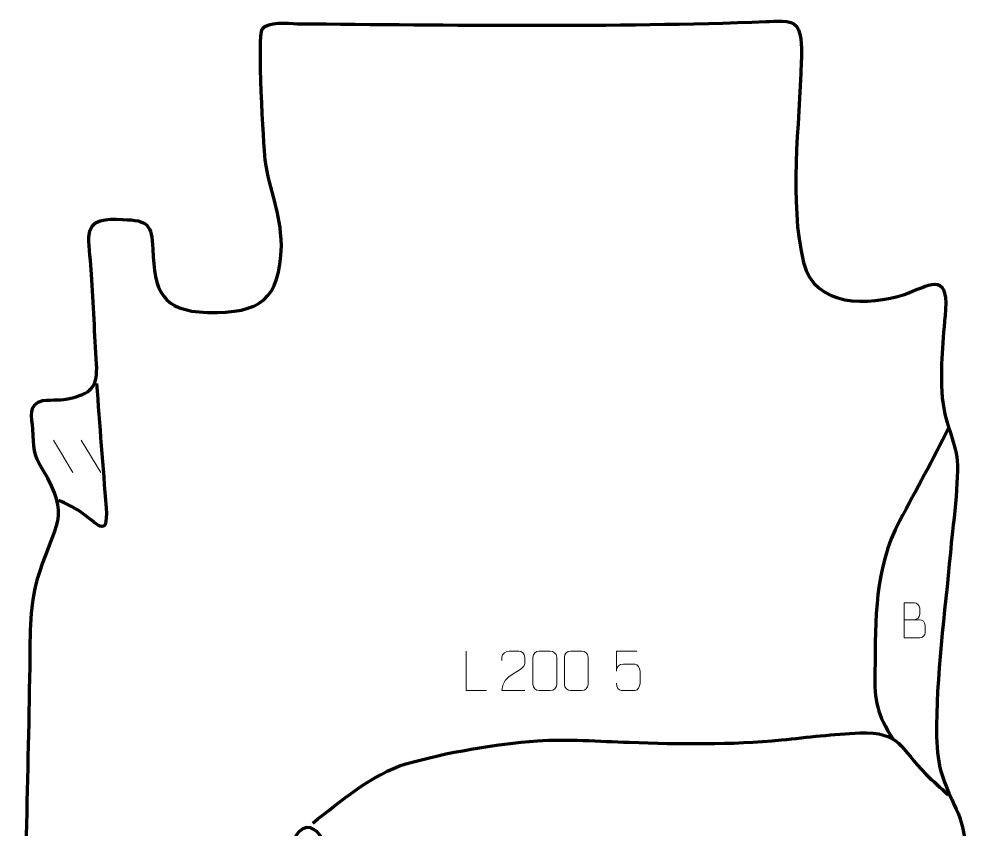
# Model space of a CAD drawing. Header units: millimetres. Extents: x -302 to 752, y -514 to 585.
# Drawn here: x -302 to 304, y -83 to 432 of the extents above; entities that cross this region are included whole.
import ezdxf

# ---------------------------------------------------------------- set-up
doc = ezdxf.new("R2010")
doc.units = ezdxf.units.MM
doc.header["$MEASUREMENT"] = 0
for name, color, linetype in [('layer 1', 7, 'Continuous'), ('layer 2', 7, 'Continuous'), ('layer 3', 7, 'Continuous')]:
    doc.layers.add(name, color=color, linetype=linetype)

msp = doc.modelspace()

# ---------------------------------------------------------------- linework, layer by layer
at = {"layer": 'layer 1', "color": 250, "lineweight": 9}
for points in [[(-280.1122, 164.3244), (-280.1122, 164.3244), (-267.7479, 143.7801), (-267.7479, 143.7801)], [(-262.3823, 164.3244), (-262.3823, 164.3244), (-250.018, 143.7801), (-250.018, 143.7801)]]:
    msp.add_open_spline(points, degree=3, dxfattribs=at)
for points, knots in [([(260.1055, 50.2516), (263.3645, 50.252), (266.6239, 50.252), (269.8836, 50.2516), (269.8836, 50.2516), (271.6529, 50.2361), (273.3758, 48.6811), (273.3758, 46.8453), (273.3758, 46.8453), (273.3755, 45.8345), (273.3755, 43.1032), (273.3758, 42.0921), (273.3758, 42.0921), (273.3917, 40.428), (272.0104, 38.6242), (269.931, 38.6394), (269.931, 38.6394), (266.671, 38.6397), (263.4113, 38.6397), (260.152, 38.6394), (260.152, 38.6394), (260.152, 46.0898), (260.152, 53.5399), (260.152, 60.9897), (260.152, 60.9897), (262.2781, 60.9897), (264.4045, 60.9897), (266.531, 60.9897), (266.531, 60.9897), (268.0365, 61.0055), (269.9145, 59.2943), (269.9304, 57.5366), (269.9304, 57.5366), (269.93, 55.686), (269.93, 55.5553), (269.9304, 53.7044), (269.9304, 53.7044), (269.9458, 51.8538), (268.2849, 50.2361), (266.4845, 50.2516)], [0, 0, 0, 0, 0.09090909, 0.09090909, 0.09090909, 0.09090909, 0.18181818, 0.18181818, 0.18181818, 0.18181818, 0.27272727, 0.27272727, 0.27272727, 0.27272727, 0.36363636, 0.36363636, 0.36363636, 0.36363636, 0.45454545, 0.45454545, 0.45454545, 0.45454545, 0.54545455, 0.54545455, 0.54545455, 0.54545455, 0.63636364, 0.63636364, 0.63636364, 0.63636364, 0.72727273, 0.72727273, 0.72727273, 0.72727273, 0.81818182, 0.81818182, 0.81818182, 0.81818182, 1, 1, 1, 1]), ([(19.2759, 5.3321), (14.3615, 5.3324), (9.4471, 5.3324), (4.533, 5.3321), (4.533, 5.3321), (4.533, 15.2644), (19.184, 17.9056), (19.2759, 22.2159), (19.2759, 22.2159), (19.2756, 23.64), (19.2756, 25.0637), (19.2759, 26.487), (19.2759, 26.487), (19.259, 28.5641), (17.1362, 30.2889), (15.4652, 30.3062), (15.4652, 30.3062), (13.392, 30.3058), (11.3191, 30.3058), (9.2467, 30.3062), (9.2467, 30.3062), (7.4246, 30.3227), (4.5999, 28.5306), (4.533, 26.437), (4.533, 26.437), (4.533, 26.437), (4.533, 24.3822), (4.533, 24.3822)], [0, 0, 0, 0, 0.125, 0.125, 0.125, 0.125, 0.25, 0.25, 0.25, 0.25, 0.375, 0.375, 0.375, 0.375, 0.5, 0.5, 0.5, 0.5, 0.625, 0.625, 0.625, 0.625, 0.75, 0.75, 0.75, 0.75, 1, 1, 1, 1]), ([(28.3238, 30.3185), (30.6899, 30.3185), (33.0564, 30.3185), (35.4229, 30.3185), (35.4229, 30.3185), (37.4034, 30.3541), (39.4294, 28.8598), (39.4565, 26.4177), (39.4565, 26.4177), (39.4561, 20.6603), (39.4561, 14.9025), (39.4565, 9.1443), (39.4565, 9.1443), (39.3144, 6.8167), (37.608, 5.3344), (35.4229, 5.3236), (35.4229, 5.3236), (33.0505, 5.324), (30.6781, 5.324), (28.3061, 5.3236), (28.3061, 5.3236), (26.3476, 5.218), (24.3412, 7.1059), (24.3526, 9.1269), (24.3526, 9.1269), (24.353, 14.9075), (24.353, 20.6878), (24.3526, 26.4676), (24.3526, 26.4676), (24.3569, 28.6096), (26.134, 30.3321), (28.3238, 30.3185)], [0, 0, 0, 0, 0.11111111, 0.11111111, 0.11111111, 0.11111111, 0.22222222, 0.22222222, 0.22222222, 0.22222222, 0.33333333, 0.33333333, 0.33333333, 0.33333333, 0.44444444, 0.44444444, 0.44444444, 0.44444444, 0.55555556, 0.55555556, 0.55555556, 0.55555556, 0.66666667, 0.66666667, 0.66666667, 0.66666667, 0.77777778, 0.77777778, 0.77777778, 0.77777778, 1, 1, 1, 1]), ([(48.3238, 30.3185), (50.6899, 30.3185), (53.0564, 30.3185), (55.4229, 30.3185), (55.4229, 30.3185), (57.4034, 30.3541), (59.4294, 28.8598), (59.4565, 26.4177), (59.4565, 26.4177), (59.4561, 20.6603), (59.4561, 14.9025), (59.4565, 9.1443), (59.4565, 9.1443), (59.3144, 6.8167), (57.608, 5.3344), (55.4229, 5.3236), (55.4229, 5.3236), (53.0505, 5.324), (50.6781, 5.324), (48.3061, 5.3236), (48.3061, 5.3236), (46.3476, 5.218), (44.3412, 7.1059), (44.3526, 9.1269), (44.3526, 9.1269), (44.353, 14.9075), (44.353, 20.6878), (44.3526, 26.4676), (44.3526, 26.4676), (44.3569, 28.6096), (46.134, 30.3321), (48.3238, 30.3185)], [0, 0, 0, 0, 0.11111111, 0.11111111, 0.11111111, 0.11111111, 0.22222222, 0.22222222, 0.22222222, 0.22222222, 0.33333333, 0.33333333, 0.33333333, 0.33333333, 0.44444444, 0.44444444, 0.44444444, 0.44444444, 0.55555556, 0.55555556, 0.55555556, 0.55555556, 0.66666667, 0.66666667, 0.66666667, 0.66666667, 0.77777778, 0.77777778, 0.77777778, 0.77777778, 1, 1, 1, 1]), ([(-5.1464, 5.3424), (-5.1464, 5.3424), (-18.0955, 5.3424), (-18.0955, 5.3424), (-18.0955, 5.3424), (-18.0955, 5.3424), (-18.0955, 30.296), (-18.0955, 30.296)], [0, 0, 0, 0, 0.33333333, 0.33333333, 0.33333333, 0.33333333, 1, 1, 1, 1]), ([(90.2986, 30.274), (90.2986, 30.274), (77.4469, 30.274), (77.4469, 30.274), (77.4469, 30.274), (77.4472, 26.0434), (77.4472, 21.8125), (77.4469, 17.5813), (77.4469, 17.5813), (77.4466, 20.8914), (79.0776, 21.9632), (81.8896, 22.0237), (81.8896, 22.0237), (84.3292, 22.024), (86.7687, 22.024), (89.2079, 22.0237), (89.2079, 22.0237), (90.8577, 22.0305), (92.3326, 19.65), (92.3611, 17.5813), (92.3611, 17.5813), (92.3608, 14.994), (92.3608, 12.4064), (92.3611, 9.8187), (92.3611, 9.8187), (92.4073, 7.8593), (90.9079, 5.423), (89.282, 5.3645), (89.282, 5.3645), (87.3255, 5.3648), (82.4305, 5.3648), (80.4735, 5.3645), (80.4735, 5.3645), (78.628, 5.3557), (77.5209, 7.3205), (77.5001, 9.8716)], [0, 0, 0, 0, 0.1, 0.1, 0.1, 0.1, 0.2, 0.2, 0.2, 0.2, 0.3, 0.3, 0.3, 0.3, 0.4, 0.4, 0.4, 0.4, 0.5, 0.5, 0.5, 0.5, 0.6, 0.6, 0.6, 0.6, 0.7, 0.7, 0.7, 0.7, 0.8, 0.8, 0.8, 0.8, 1, 1, 1, 1])]:
    msp.add_open_spline(points, degree=3, knots=knots, dxfattribs=at)
at = {"layer": 'layer 2', "color": 20, "lineweight": 158}
msp.add_open_spline([(172.4581, 429.952), (75.4954, 426.2918), (-27.8195, 427.7522), (-125.3537, 428.6101), (-125.3537, 428.6101), (-131.1775, 428.7002), (-143.9478, 430.5028), (-147.4901, 425.2067), (-147.4901, 425.2067), (-150.7158, 420.3842), (-146.4397, 351.7936), (-145.6752, 342.172), (-145.6752, 342.172), (-142.7093, 321.8849), (-135.81, 309.822), (-135.3358, 287.663), (-135.3358, 287.663), (-136.4259, 253.2352), (-148.3263, 244.7835), (-182.2455, 245.2592), (-182.2455, 245.2592), (-211.6424, 246.4033), (-215.8936, 258.6687), (-217.0061, 285.5703), (-217.0061, 285.5703), (-217.6982, 301.2857), (-219.8534, 303.7347), (-236.1199, 304.3429), (-236.1199, 304.3429), (-246.1958, 304.6078), (-257.1789, 305.6015), (-257.5185, 293.1113), (-257.5185, 293.1113), (-257.6993, 286.463), (-256.2567, 276.8036), (-255.8121, 269.6524), (-255.8121, 269.6524), (-254.7297, 250.5767), (-253.8231, 231.5278), (-252.6859, 212.4509), (-252.6859, 212.4509), (-252.0691, 199.2491), (-254.7002, 194.7516), (-267.8782, 191.0798), (-267.8782, 191.0798), (-276.3586, 188.9311), (-279.4592, 190.3063), (-286.6947, 189.3476), (-286.6947, 189.3476), (-296.3781, 187.3602), (-293.662, 178.8967), (-293.1477, 171.1363), (-293.1477, 171.1363), (-292.4049, 159.5206), (-293.1161, 155.5883), (-286.7335, 145.3117), (-286.7335, 145.3117), (-268.6394, 115.6265), (-279.1185, 110.6656), (-288.783, 80.6892), (-288.783, 80.6892), (-295.6749, 59.3126), (-294.529, 42.4096), (-294.9032, 20.3046), (-294.9032, 20.3046), (-296.204, -55.7686), (-298.3992, -131.8194), (-300.1921, -207.8814), (-300.1921, -207.8814), (-300.6076, -222.9664), (-301.3361, -237.9308), (-301.863, -252.9807), (-301.863, -252.9807), (-301.6166, -269.473), (-295.5833, -267.7247), (-281.3783, -268.8456), (-281.3783, -268.8456), (-275.6348, -269.2988), (-258.9875, -269.4254), (-255.2972, -273.3694), (-255.2972, -273.3694), (-249.9242, -280.4086), (-253.2152, -300.7869), (-253.8136, -310.139), (-253.8136, -310.139), (-255.4837, -337.1373), (-256.6299, -363.5452), (-258.9842, -390.5576), (-258.9842, -390.5576), (-260.3356, -407.0312), (-258.0351, -405.841), (-242.3615, -411.3164), (-242.3615, -411.3164), (-228.538, -416.157), (-214.8278, -421.4862), (-201.073, -426.2926), (-201.073, -426.2926), (-192.243, -428.9528), (-171.4364, -433.8451), (-164.3622, -426.2217), (-164.3622, -426.2217), (-154.5139, -415.6087), (-148.6974, -378.9398), (-145.5122, -363.799), (-145.5122, -363.799), (-139.1448, -333.8969), (-133.4742, -306.2534), (-124.8924, -276.7623), (-124.8924, -276.7623), (-114.178, -240.1424), (-101.3867, -207.5045), (-78.3581, -176.5868), (-78.3581, -176.5868), (-74.6384, -171.7962), (-63.0586, -160.537), (-65.7335, -154.2027), (-65.7335, -154.2027), (-69.1315, -146.1563), (-110.4454, -102.4078), (-116.0883, -99.4468), (-116.0883, -99.4468), (-121.4697, -96.6232), (-131.0324, -91.4572), (-124.2995, -84.5041), (-124.2995, -84.5041), (-117.4779, -77.4595), (-111.0226, -84.7998), (-108.1068, -91.4224), (-108.1068, -91.4224), (-104.0886, -100.5489), (-104.7869, -100.7421), (-97.9623, -109.2255), (-97.9623, -109.2255), (-91.467, -117.2996), (-64.7911, -151.3453), (-55.7357, -152.0173), (-55.7357, -152.0173), (-52.5116, -152.2566), (-45.7018, -150.5007), (-36.1086, -149.7025), (-36.1086, -149.7025), (-18.6151, -148.2468), (5.5424, -147.1375), (15.7466, -146.9047), (15.7466, -146.9047), (50.9444, -146.1014), (82.1857, -144.1105), (117.6062, -147.2303), (117.6062, -147.2303), (165.9741, -151.436), (214.539, -153.9024), (262.7938, -158.105), (262.7938, -158.105), (269.5635, -158.6946), (295.3362, -162.8295), (299.4698, -158.407), (299.4698, -158.407), (304.3522, -153.1833), (300.4316, -103.3323), (299.3623, -94.5326), (299.3623, -94.5326), (298.266, -85.5101), (296.4049, -76.8916), (293.1337, -69.9452), (293.1337, -69.9452), (284.8563, -52.3686), (281.0915, -43.7858), (280.6016, -23.9165), (280.6016, -23.9165), (280.1888, 13.9821), (286.0213, 54.6297), (289.4031, 92.6352), (289.4031, 92.6352), (290.6586, 106.4875), (295.3146, 141.8076), (293.5218, 153.4804), (293.5218, 153.4804), (291.1691, 167.3017), (285.5956, 175.9133), (284.2934, 191.1604), (284.2934, 191.1604), (282.6993, 212.1538), (284.7726, 226.7111), (286.3519, 247.1927), (286.3519, 247.1927), (287.6572, 271.5062), (275.6166, 262.3434), (260.2491, 256.7341), (260.2491, 256.7341), (237.8024, 249.4548), (203.2421, 248.3323), (196.2038, 277.041), (196.2038, 277.041), (186.7347, 315.6653), (193.622, 364.786), (194.7606, 404.5422), (194.7606, 404.5422), (194.9356, 410.6549), (195.3109, 421.6028), (191.9584, 426.8565), (191.9584, 426.8565), (188.3076, 431.5364), (177.7901, 430.1722), (172.4581, 429.952)], degree=3, knots=[0, 0, 0, 0, 0.01923077, 0.01923077, 0.01923077, 0.01923077, 0.03846154, 0.03846154, 0.03846154, 0.03846154, 0.05769231, 0.05769231, 0.05769231, 0.05769231, 0.07692308, 0.07692308, 0.07692308, 0.07692308, 0.09615385, 0.09615385, 0.09615385, 0.09615385, 0.11538462, 0.11538462, 0.11538462, 0.11538462, 0.13461538, 0.13461538, 0.13461538, 0.13461538, 0.15384615, 0.15384615, 0.15384615, 0.15384615, 0.17307692, 0.17307692, 0.17307692, 0.17307692, 0.19230769, 0.19230769, 0.19230769, 0.19230769, 0.21153846, 0.21153846, 0.21153846, 0.21153846, 0.23076923, 0.23076923, 0.23076923, 0.23076923, 0.25, 0.25, 0.25, 0.25, 0.26923077, 0.26923077, 0.26923077, 0.26923077, 0.28846154, 0.28846154, 0.28846154, 0.28846154, 0.30769231, 0.30769231, 0.30769231, 0.30769231, 0.32692308, 0.32692308, 0.32692308, 0.32692308, 0.34615385, 0.34615385, 0.34615385, 0.34615385, 0.36538462, 0.36538462, 0.36538462, 0.36538462, 0.38461538, 0.38461538, 0.38461538, 0.38461538, 0.40384615, 0.40384615, 0.40384615, 0.40384615, 0.42307692, 0.42307692, 0.42307692, 0.42307692, 0.44230769, 0.44230769, 0.44230769, 0.44230769, 0.46153846, 0.46153846, 0.46153846, 0.46153846, 0.48076923, 0.48076923, 0.48076923, 0.48076923, 0.5, 0.5, 0.5, 0.5, 0.51923077, 0.51923077, 0.51923077, 0.51923077, 0.53846154, 0.53846154, 0.53846154, 0.53846154, 0.55769231, 0.55769231, 0.55769231, 0.55769231, 0.57692308, 0.57692308, 0.57692308, 0.57692308, 0.59615385, 0.59615385, 0.59615385, 0.59615385, 0.61538462, 0.61538462, 0.61538462, 0.61538462, 0.63461538, 0.63461538, 0.63461538, 0.63461538, 0.65384615, 0.65384615, 0.65384615, 0.65384615, 0.67307692, 0.67307692, 0.67307692, 0.67307692, 0.69230769, 0.69230769, 0.69230769, 0.69230769, 0.71153846, 0.71153846, 0.71153846, 0.71153846, 0.73076923, 0.73076923, 0.73076923, 0.73076923, 0.75, 0.75, 0.75, 0.75, 0.76923077, 0.76923077, 0.76923077, 0.76923077, 0.78846154, 0.78846154, 0.78846154, 0.78846154, 0.80769231, 0.80769231, 0.80769231, 0.80769231, 0.82692308, 0.82692308, 0.82692308, 0.82692308, 0.84615385, 0.84615385, 0.84615385, 0.84615385, 0.86538462, 0.86538462, 0.86538462, 0.86538462, 0.88461538, 0.88461538, 0.88461538, 0.88461538, 0.90384615, 0.90384615, 0.90384615, 0.90384615, 0.92307692, 0.92307692, 0.92307692, 0.92307692, 0.94230769, 0.94230769, 0.94230769, 0.94230769, 0.96153846, 0.96153846, 0.96153846, 0.96153846, 1, 1, 1, 1], dxfattribs=at)
at = {"layer": 'layer 3', "color": 177, "lineweight": 158}
for points, knots in [([(-252.6881, 200.2291), (-250.759, 173.8337), (-248.6453, 147.4927), (-246.6391, 121.113), (-246.6391, 121.113), (-245.0863, 100.6942), (-252.7485, 111.8027), (-263.1779, 118.8562), (-263.1779, 118.8562), (-267.646, 121.8779), (-272.0532, 123.8616), (-276.892, 126.1371)], [0, 0, 0, 0, 0.25, 0.25, 0.25, 0.25, 0.5, 0.5, 0.5, 0.5, 1, 1, 1, 1]), ([(288.3802, 172.204), (278.3621, 152.0777), (267.8892, 132.9755), (257.3005, 113.2101), (257.3005, 113.2101), (240.8226, 81.8628), (242.074, 51.3295), (241.4718, 17.0352), (241.4718, 17.0352), (241.1439, -1.6355), (242.8201, -9.8345), (252.9883, -25.6019)], [0, 0, 0, 0, 0.25, 0.25, 0.25, 0.25, 0.5, 0.5, 0.5, 0.5, 1, 1, 1, 1]), ([(-115.4433, -78.8264), (-97.8048, -65.4235), (-77.6499, -47.5395), (-56.2515, -41.3209), (-56.2515, -41.3209), (-30.4085, -33.8107), (0.3859, -28.7013), (27.2367, -26.6784), (27.2367, -26.6784), (45.2464, -25.3665), (67.0603, -26.9619), (85.407, -27.5818), (85.407, -27.5818), (118.0045, -28.683), (149.7436, -29.2393), (182.2801, -26.033), (182.2801, -26.033), (198.8601, -24.3637), (215.2021, -22.3345), (231.8802, -21.6733), (231.8802, -21.6733), (257.738, -20.7305), (257.4389, -31.1667), (273.8611, -47.7627), (273.8611, -47.7627), (278.3139, -52.2627), (283.2707, -56.5636), (287.9258, -60.8902)], [0, 0, 0, 0, 0.125, 0.125, 0.125, 0.125, 0.25, 0.25, 0.25, 0.25, 0.375, 0.375, 0.375, 0.375, 0.5, 0.5, 0.5, 0.5, 0.625, 0.625, 0.625, 0.625, 0.75, 0.75, 0.75, 0.75, 1, 1, 1, 1])]:
    msp.add_open_spline(points, degree=3, knots=knots, dxfattribs=at)

doc.saveas('drawing.dxf')
